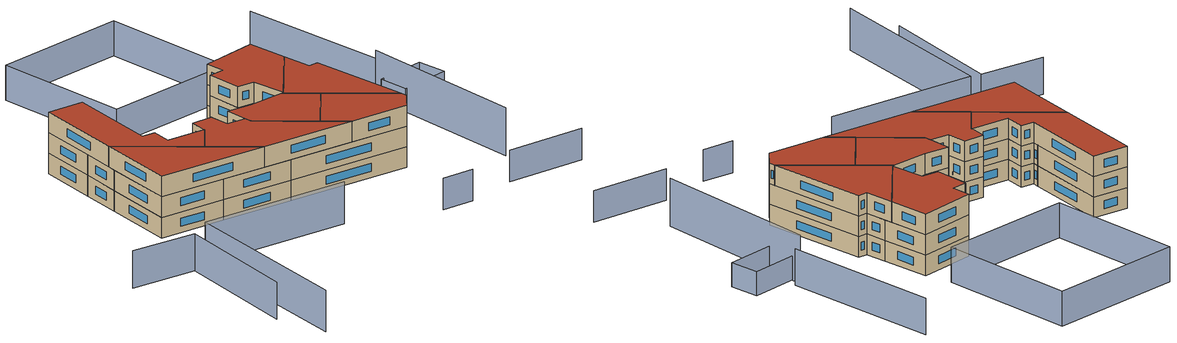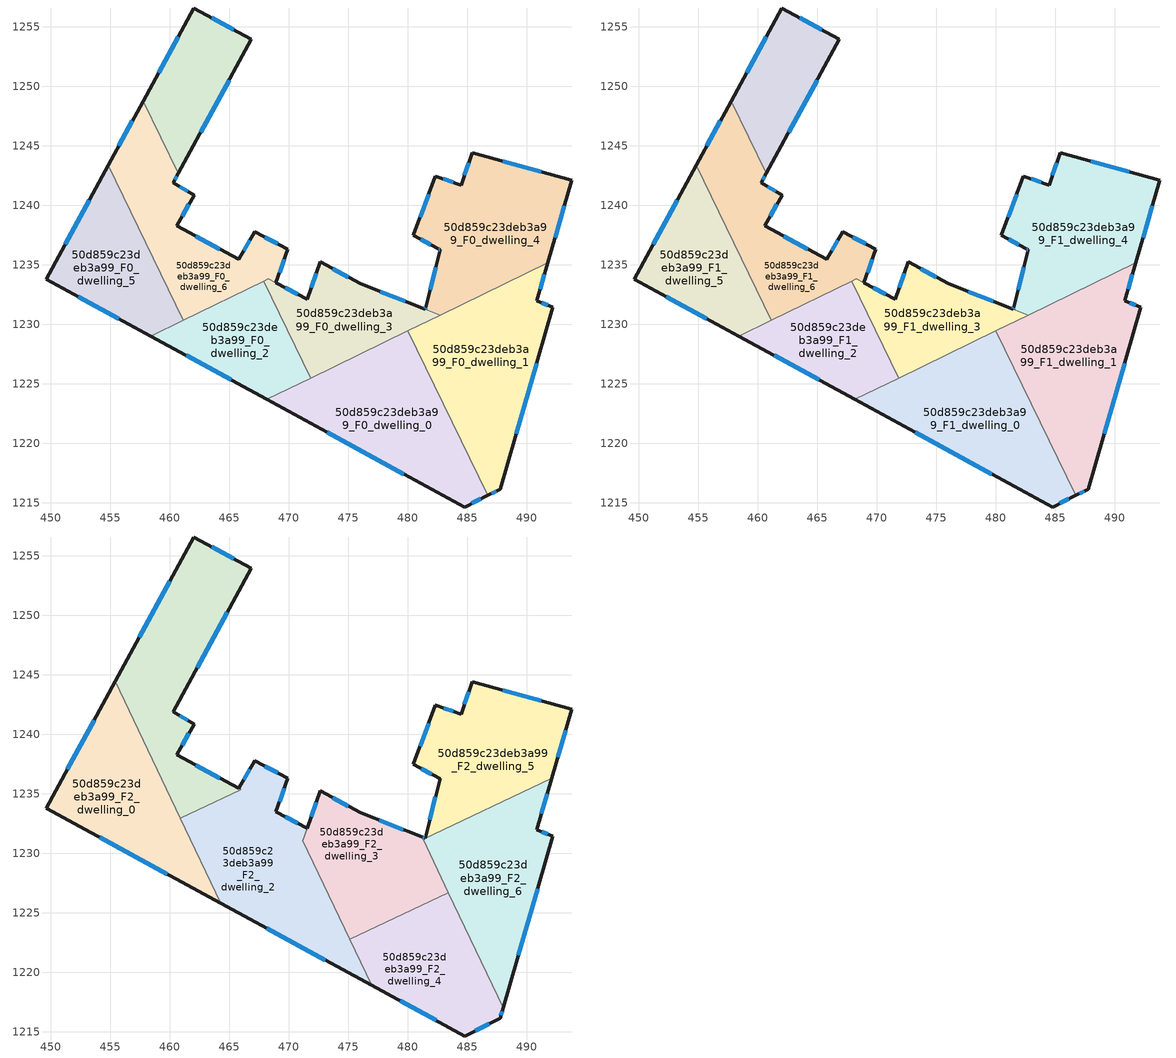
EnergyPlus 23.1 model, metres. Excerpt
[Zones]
50d859c23deb3a99_F0_dwelling_0
 floor ground (EU_floor_Construction): 480.01,1229.45 486.72,1215.63 484.76,1214.65 468.16,1223.7 z0
 wall outside (EU_wall_Construction): 468.16,1223.7 484.76,1214.65 486.72,1215.63 z0:3
 wall to 50d859c23deb3a99_F0_dwelling_1 (EU_wall_Construction): 486.72,1215.63 480.01,1229.45 z0:3
 wall to 50d859c23deb3a99_F0_dwelling_3 (EU_wall_Construction): 480.01,1229.45 471.84,1225.49 z0:3
 wall to 50d859c23deb3a99_F0_dwelling_2 (EU_wall_Construction): 471.84,1225.49 468.16,1223.7 z0:3
 window (EU_Window_Construction): 485.36,1214.95 486.12,1215.33 / 473.24,1220.93 479.68,1217.42 z0.92:2.08
50d859c23deb3a99_F0_dwelling_1
 floor ground (EU_floor_Construction): 491.76,1235.16 490.84,1231.99 492.18,1231.42 487.74,1216.13 486.72,1215.63 480.01,1229.45 z0
 wall outside (EU_wall_Construction): 486.72,1215.63 487.74,1216.13 492.18,1231.42 490.84,1231.99 491.76,1235.16 z0:3
 wall to 50d859c23deb3a99_F0_dwelling_4 (EU_wall_Construction): 491.76,1235.16 482.72,1230.77 z0:3
 wall to 50d859c23deb3a99_F0_dwelling_3 (EU_wall_Construction): 482.72,1230.77 480.01,1229.45 z0:3
 window (EU_Window_Construction): 491.12,1232.96 491.48,1234.19 / 491.77,1231.6 491.25,1231.82 / 489.1,1220.82 490.82,1226.74 / 487.04,1215.78 487.43,1215.98 z0.92:2.08
50d859c23deb3a99_F0_dwelling_2
 floor ground (EU_floor_Construction): 467.89,1233.62 471.84,1225.49 468.16,1223.7 458.41,1229.01 z0
 wall outside (EU_wall_Construction): 458.41,1229.01 468.16,1223.7 z0:3
 wall to 50d859c23deb3a99_F0_dwelling_3 (EU_wall_Construction): 471.84,1225.49 467.89,1233.62 z0:3
 wall to 50d859c23deb3a99_F0_dwelling_6 (EU_wall_Construction): 467.89,1233.62 461.14,1230.34 z0:3
 wall to 50d859c23deb3a99_F0_dwelling_5 (EU_wall_Construction): 461.14,1230.34 458.41,1229.01 z0:3
 window (EU_Window_Construction): 461.4,1227.38 465.17,1225.33 z0.92:2.08
50d859c23deb3a99_F0_dwelling_3
 floor ground (EU_floor_Construction): 482.72,1230.77 471.84,1225.49 467.89,1233.62 468.29,1233.81 471.54,1232.11 472.65,1235.24 476.03,1233.4 z0
 wall outside (EU_wall_Construction): 481.46,1231.27 476.03,1233.4 472.65,1235.24 471.54,1232.11 468.91,1233.48 z0:3
 wall to 50d859c23deb3a99_F0_dwelling_4 (EU_wall_Construction): 482.72,1230.77 481.46,1231.27 z0:3
 wall to 50d859c23deb3a99_F0_dwelling_6 (EU_wall_Construction): 468.91,1233.48 468.29,1233.81 467.89,1233.62 z0:3
 window (EU_Window_Construction): 472.31,1234.28 471.88,1233.07 / 475,1233.96 473.69,1234.67 / 479.79,1231.92 477.69,1232.75 / 470.73,1232.53 469.71,1233.06 z0.92:2.08
50d859c23deb3a99_F0_dwelling_4
 floor ground (EU_floor_Construction): 493.77,1242.09 491.76,1235.16 482.72,1230.77 481.46,1231.27 482.7,1236.27 482.57,1236.34 480.46,1237.49 482.31,1242.45 484.47,1241.7 485.41,1244.43 z0
 wall outside (EU_wall_Construction): 491.76,1235.16 493.77,1242.09 485.41,1244.43 484.47,1241.7 482.31,1242.45 480.46,1237.49 482.57,1236.34 482.7,1236.27 481.5,1231.42 481.46,1231.27 z0:3
 window (EU_Window_Construction): 482.61,1236.32 482.66,1236.29 / 481.1,1237.14 481.92,1236.69 / 481.74,1240.93 481.02,1239.01 / 483.81,1241.93 482.97,1242.22 / 485.12,1243.6 484.76,1242.53 / 491.21,1242.81 487.97,1243.72 / 492.38,1237.29 493.15,1239.97 / 481.49,1231.37 481.47,1231.31 / 482.33,1234.78 481.87,1232.91 z0.92:2.08
50d859c23deb3a99_F0_dwelling_5
 floor ground (EU_floor_Construction): 454.82,1243.35 461.14,1230.34 458.41,1229.01 449.62,1233.8 z0
 wall outside (EU_wall_Construction): 454.82,1243.35 449.62,1233.8 458.41,1229.01 z0:3
 wall to 50d859c23deb3a99_F0_dwelling_6 (EU_wall_Construction): 461.14,1230.34 454.82,1243.35 z0:3
 window (EU_Window_Construction): 452.31,1232.33 455.72,1230.48 / 453.23,1240.42 451.21,1236.73 z0.92:2.08
50d859c23deb3a99_F0_dwelling_6
 floor ground (EU_floor_Construction): 460.71,1242.67 460.28,1241.88 462.05,1240.87 460.58,1238.27 465.78,1235.46 467.15,1237.76 469.92,1236.31 468.91,1233.48 468.29,1233.81 461.14,1230.34 454.82,1243.35 457.76,1248.74 z0
 wall outside (EU_wall_Construction): 457.76,1248.74 454.82,1243.35 / 468.91,1233.48 469.92,1236.31 467.15,1237.76 465.78,1235.46 460.58,1238.27 462.05,1240.87 460.28,1241.88 460.71,1242.67 z0:3
 wall to 50d859c23deb3a99_F0_dwelling_7 (EU_wall_Construction): 460.71,1242.67 457.76,1248.74 z0:3
 window (EU_Window_Construction): 456.86,1247.09 455.72,1245 / 460.41,1242.13 460.58,1242.43 / 461.51,1241.18 460.83,1241.57 / 461.03,1239.06 461.6,1240.07 / 464.18,1236.32 462.17,1237.41 / 466.73,1237.05 466.2,1236.16 / 469.07,1236.76 468,1237.32 / 469.22,1234.35 469.61,1235.45 z0.92:2.08
50d859c23deb3a99_F0_dwelling_7
 floor ground (EU_floor_Construction): 466.86,1253.95 460.71,1242.67 457.76,1248.74 462.03,1256.58 z0
 wall outside (EU_wall_Construction): 460.71,1242.67 466.86,1253.95 462.03,1256.58 457.76,1248.74 z0:3
 window (EU_Window_Construction): 460.73,1254.18 459.07,1251.14 / 465.38,1254.75 463.51,1255.77 / 462.59,1246.13 464.97,1250.49 z0.92:2.08
50d859c23deb3a99_F1_dwelling_0
 floor to 50d859c23deb3a99_F0_dwelling_0 (EU_floor_Construction): 480.01,1229.45 486.72,1215.63 484.76,1214.65 468.16,1223.7 z3
 wall outside (EU_wall_Construction): 468.16,1223.7 484.76,1214.65 486.72,1215.63 z3:6
 wall to 50d859c23deb3a99_F1_dwelling_1 (EU_wall_Construction): 486.72,1215.63 480.01,1229.45 z3:6
 wall to 50d859c23deb3a99_F1_dwelling_3 (EU_wall_Construction): 480.01,1229.45 471.84,1225.49 z3:6
 wall to 50d859c23deb3a99_F1_dwelling_2 (EU_wall_Construction): 471.84,1225.49 468.16,1223.7 z3:6
 window (EU_Window_Construction): 485.36,1214.95 486.12,1215.33 / 473.24,1220.93 479.68,1217.42 z3.92:5.08
50d859c23deb3a99_F1_dwelling_1
 floor to 50d859c23deb3a99_F0_dwelling_1 (EU_floor_Construction): 491.76,1235.16 490.84,1231.99 492.18,1231.42 487.74,1216.13 486.72,1215.63 480.01,1229.45 z3
 wall outside (EU_wall_Construction): 486.72,1215.63 487.74,1216.13 492.18,1231.42 490.84,1231.99 491.76,1235.16 z3:6
 wall to 50d859c23deb3a99_F1_dwelling_4 (EU_wall_Construction): 491.76,1235.16 482.72,1230.77 z3:6
 wall to 50d859c23deb3a99_F1_dwelling_3 (EU_wall_Construction): 482.72,1230.77 480.01,1229.45 z3:6
 window (EU_Window_Construction): 491.12,1232.96 491.48,1234.19 / 491.77,1231.6 491.25,1231.82 / 489.1,1220.82 490.82,1226.74 / 487.04,1215.78 487.43,1215.98 z3.92:5.08
50d859c23deb3a99_F1_dwelling_2
 floor to 50d859c23deb3a99_F0_dwelling_2 (EU_floor_Construction): 467.89,1233.62 471.84,1225.49 468.16,1223.7 458.41,1229.01 z3
 wall outside (EU_wall_Construction): 458.41,1229.01 468.16,1223.7 z3:6
 wall to 50d859c23deb3a99_F1_dwelling_3 (EU_wall_Construction): 471.84,1225.49 467.89,1233.62 z3:6
 wall to 50d859c23deb3a99_F1_dwelling_6 (EU_wall_Construction): 467.89,1233.62 461.14,1230.34 z3:6
 wall to 50d859c23deb3a99_F1_dwelling_5 (EU_wall_Construction): 461.14,1230.34 458.41,1229.01 z3:6
 window (EU_Window_Construction): 461.4,1227.38 465.17,1225.33 z3.92:5.08
50d859c23deb3a99_F1_dwelling_3
 floor to 50d859c23deb3a99_F0_dwelling_3 (EU_floor_Construction): 482.72,1230.77 471.84,1225.49 467.89,1233.62 468.29,1233.81 471.54,1232.11 472.65,1235.24 476.03,1233.4 z3
 wall outside (EU_wall_Construction): 481.46,1231.27 476.03,1233.4 472.65,1235.24 471.54,1232.11 468.91,1233.48 z3:6
 wall to 50d859c23deb3a99_F1_dwelling_4 (EU_wall_Construction): 482.72,1230.77 481.46,1231.27 z3:6
 wall to 50d859c23deb3a99_F1_dwelling_6 (EU_wall_Construction): 468.91,1233.48 468.29,1233.81 467.89,1233.62 z3:6
 window (EU_Window_Construction): 472.31,1234.28 471.88,1233.07 / 475,1233.96 473.69,1234.67 / 479.79,1231.92 477.69,1232.75 / 470.73,1232.53 469.71,1233.06 z3.92:5.08
50d859c23deb3a99_F1_dwelling_4
 floor to 50d859c23deb3a99_F0_dwelling_4 (EU_floor_Construction): 493.77,1242.09 491.76,1235.16 482.72,1230.77 481.46,1231.27 482.7,1236.27 482.57,1236.34 480.46,1237.49 482.31,1242.45 484.47,1241.7 485.41,1244.43 z3
 wall outside (EU_wall_Construction): 491.76,1235.16 493.77,1242.09 485.41,1244.43 484.47,1241.7 482.31,1242.45 480.46,1237.49 482.57,1236.34 482.7,1236.27 481.5,1231.42 481.46,1231.27 z3:6
 window (EU_Window_Construction): 482.61,1236.32 482.66,1236.29 / 481.1,1237.14 481.92,1236.69 / 481.74,1240.93 481.02,1239.01 / 483.81,1241.93 482.97,1242.22 / 485.12,1243.6 484.76,1242.53 / 491.21,1242.81 487.97,1243.72 / 492.38,1237.29 493.15,1239.97 / 481.49,1231.37 481.47,1231.31 / 482.33,1234.78 481.87,1232.91 z3.92:5.08
50d859c23deb3a99_F1_dwelling_5
 floor to 50d859c23deb3a99_F0_dwelling_5 (EU_floor_Construction): 454.82,1243.35 461.14,1230.34 458.41,1229.01 449.62,1233.8 z3
 wall outside (EU_wall_Construction): 454.82,1243.35 449.62,1233.8 458.41,1229.01 z3:6
 wall to 50d859c23deb3a99_F1_dwelling_6 (EU_wall_Construction): 461.14,1230.34 454.82,1243.35 z3:6
 window (EU_Window_Construction): 452.31,1232.33 455.72,1230.48 / 453.23,1240.42 451.21,1236.73 z3.92:5.08
50d859c23deb3a99_F1_dwelling_6
 floor to 50d859c23deb3a99_F0_dwelling_6 (EU_floor_Construction): 460.71,1242.67 460.28,1241.88 462.05,1240.87 460.58,1238.27 465.78,1235.46 467.15,1237.76 469.92,1236.31 468.91,1233.48 468.29,1233.81 461.14,1230.34 454.82,1243.35 457.76,1248.74 z3
 wall outside (EU_wall_Construction): 457.76,1248.74 454.82,1243.35 / 468.91,1233.48 469.92,1236.31 467.15,1237.76 465.78,1235.46 460.58,1238.27 462.05,1240.87 460.28,1241.88 460.71,1242.67 z3:6
 wall to 50d859c23deb3a99_F1_dwelling_7 (EU_wall_Construction): 460.71,1242.67 457.76,1248.74 z3:6
 window (EU_Window_Construction): 456.86,1247.09 455.72,1245 / 460.41,1242.13 460.58,1242.43 / 461.51,1241.18 460.83,1241.57 / 461.03,1239.06 461.6,1240.07 / 464.18,1236.32 462.17,1237.41 / 466.73,1237.05 466.2,1236.16 / 469.07,1236.76 468,1237.32 / 469.22,1234.35 469.61,1235.45 z3.92:5.08
50d859c23deb3a99_F1_dwelling_7
 floor to 50d859c23deb3a99_F0_dwelling_7 (EU_floor_Construction): 466.86,1253.95 460.71,1242.67 457.76,1248.74 462.03,1256.58 z3
 wall outside (EU_wall_Construction): 460.71,1242.67 466.86,1253.95 462.03,1256.58 457.76,1248.74 z3:6
 window (EU_Window_Construction): 460.73,1254.18 459.07,1251.14 / 465.38,1254.75 463.51,1255.77 / 462.59,1246.13 464.97,1250.49 z3.92:5.08
50d859c23deb3a99_F2_dwelling_0
 floor to 50d859c23deb3a99_F1_dwelling_5 (EU_floor_Construction): 454.82,1243.35 461.14,1230.34 458.41,1229.01 449.62,1233.8 z6
 floor to 50d859c23deb3a99_F1_dwelling_2 (EU_floor_Construction): 461.95,1230.73 464.29,1225.81 458.41,1229.01 z6
 floor to 50d859c23deb3a99_F1_dwelling_6 (EU_floor_Construction): 455.43,1244.46 461.95,1230.73 461.14,1230.34 454.82,1243.35 z6
 wall outside (EU_wall_Construction): 455.43,1244.46 449.62,1233.8 464.29,1225.81 z6:9
 wall to 50d859c23deb3a99_F2_dwelling_1 (EU_wall_Construction): 460.89,1232.96 455.43,1244.46 z6:9
 wall to 50d859c23deb3a99_F2_dwelling_2 (EU_wall_Construction): 464.29,1225.81 460.89,1232.96 z6:9
 window (EU_Window_Construction): 454.11,1231.35 459.79,1228.26 / 453.65,1241.19 451.4,1237.07 z6.92:8.08
 roof outside (EU_roof_Construction): 464.29,1225.81 455.43,1244.46 449.62,1233.8 z9
50d859c23deb3a99_F2_dwelling_1
 floor to 50d859c23deb3a99_F1_dwelling_7 (EU_floor_Construction): 466.86,1253.95 460.71,1242.67 457.76,1248.74 462.03,1256.58 z6
 floor to 50d859c23deb3a99_F1_dwelling_6 (EU_floor_Construction): 460.71,1242.67 460.28,1241.88 462.05,1240.87 460.58,1238.27 465.78,1235.46 465.95,1235.36 460.89,1232.96 455.43,1244.46 457.76,1248.74 z6
 wall outside (EU_wall_Construction): 465.78,1235.46 460.58,1238.27 462.05,1240.87 460.28,1241.88 466.86,1253.95 462.03,1256.58 455.43,1244.46 z6:9
 wall to 50d859c23deb3a99_F2_dwelling_2 (EU_wall_Construction): 460.89,1232.96 465.95,1235.36 465.78,1235.46 z6:9
 window (EU_Window_Construction): 460.01,1252.86 457.45,1248.17 / 465.38,1254.75 463.51,1255.77 / 462.3,1245.58 464.84,1250.25 / 461.51,1241.18 460.83,1241.57 / 461.03,1239.06 461.6,1240.07 / 464.18,1236.32 462.17,1237.41 z6.92:8.08
 roof outside (EU_roof_Construction): 465.95,1235.36 465.78,1235.46 460.58,1238.27 462.05,1240.87 460.28,1241.88 466.86,1253.95 462.03,1256.58 455.43,1244.46 460.89,1232.96 z9
50d859c23deb3a99_F2_dwelling_2
 floor to 50d859c23deb3a99_F1_dwelling_2 (EU_floor_Construction): 467.89,1233.62 471.84,1225.49 468.16,1223.7 464.29,1225.81 461.95,1230.73 z6
 floor to 50d859c23deb3a99_F1_dwelling_3 (EU_floor_Construction): 471.54,1232.11 471.17,1231.07 473.45,1226.27 471.84,1225.49 467.89,1233.62 468.29,1233.81 z6
 floor to 50d859c23deb3a99_F1_dwelling_6 (EU_floor_Construction): 469.92,1236.31 468.91,1233.48 468.29,1233.81 467.89,1233.62 461.95,1230.73 460.89,1232.96 465.95,1235.36 465.78,1235.46 467.15,1237.76 z6
 floor to 50d859c23deb3a99_F1_dwelling_0 (EU_floor_Construction): 473.45,1226.27 476.95,1218.91 468.16,1223.7 z6
 wall outside (EU_wall_Construction): 464.29,1225.81 476.95,1218.91 / 471.54,1232.11 468.91,1233.48 469.92,1236.31 467.15,1237.76 465.78,1235.46 z6:9
 wall to 50d859c23deb3a99_F2_dwelling_3 (EU_wall_Construction): 475.12,1222.76 471.17,1231.07 / 471.17,1231.08 471.54,1232.11 z6:9
 wall to 50d859c23deb3a99_F2_dwelling_4 (EU_wall_Construction): 476.95,1218.91 475.12,1222.76 z6:9
 window (EU_Window_Construction): 468.17,1223.7 473.07,1221.02 / 466.73,1237.05 466.2,1236.16 / 469.07,1236.76 468,1237.32 / 469.22,1234.35 469.61,1235.45 / 470.73,1232.53 469.71,1233.06 z6.92:8.08
 roof outside (EU_roof_Construction): 476.95,1218.91 471.17,1231.08 471.54,1232.11 468.91,1233.48 469.92,1236.31 467.15,1237.76 465.78,1235.46 465.95,1235.36 460.89,1232.96 464.29,1225.81 z9
50d859c23deb3a99_F2_dwelling_3
 floor to 50d859c23deb3a99_F1_dwelling_3 (EU_floor_Construction): 481.19,1231.37 481.7,1230.28 473.45,1226.27 471.17,1231.07 472.65,1235.24 476.03,1233.4 z6
 floor to 50d859c23deb3a99_F1_dwelling_0 (EU_floor_Construction): 480.01,1229.45 481.73,1225.9 475.12,1222.76 473.45,1226.27 z6
 floor to 50d859c23deb3a99_F1_dwelling_1 (EU_floor_Construction): 481.71,1230.28 483.41,1226.7 481.73,1225.9 480.01,1229.45 z6
 wall outside (EU_wall_Construction): 481.18,1231.38 476.03,1233.4 472.65,1235.24 471.54,1232.11 z6:9
 wall to 50d859c23deb3a99_F2_dwelling_4 (EU_wall_Construction): 475.12,1222.76 483.41,1226.7 z6:9
 wall to 50d859c23deb3a99_F2_dwelling_6 (EU_wall_Construction): 483.41,1226.7 481.28,1231.17 z6:9
 wall to 50d859c23deb3a99_F2_dwelling_5 (EU_wall_Construction): 481.28,1231.17 481.18,1231.38 z6:9
 window (EU_Window_Construction): 479.61,1232 477.61,1232.78 / 475,1233.96 473.69,1234.67 / 472.31,1234.28 471.88,1233.07 z6.92:8.08
 roof outside (EU_roof_Construction): 483.41,1226.7 481.18,1231.38 476.03,1233.4 472.65,1235.24 471.17,1231.08 475.12,1222.76 z9
50d859c23deb3a99_F2_dwelling_4
 floor to 50d859c23deb3a99_F1_dwelling_0 (EU_floor_Construction): 481.73,1225.9 486.72,1215.63 484.76,1214.65 476.95,1218.91 475.12,1222.76 z6
 floor to 50d859c23deb3a99_F1_dwelling_1 (EU_floor_Construction): 483.41,1226.7 488,1217.02 487.74,1216.13 486.72,1215.63 481.73,1225.9 z6
 wall outside (EU_wall_Construction): 476.95,1218.91 484.76,1214.65 487.74,1216.13 488,1217.02 z6:9
 wall to 50d859c23deb3a99_F2_dwelling_6 (EU_wall_Construction): 488,1217.02 483.41,1226.7 z6:9
 window (EU_Window_Construction): 479.34,1217.6 482.37,1215.95 / 487.82,1216.41 487.92,1216.75 / 485.67,1215.1 486.83,1215.68 z6.92:8.08
 roof outside (EU_roof_Construction): 487.74,1216.13 488,1217.02 483.41,1226.7 475.12,1222.76 476.95,1218.91 484.76,1214.65 z9
50d859c23deb3a99_F2_dwelling_5
 floor to 50d859c23deb3a99_F1_dwelling_4 (EU_floor_Construction): 493.77,1242.09 492.09,1236.31 481.47,1231.26 481.46,1231.27 482.7,1236.27 482.57,1236.34 480.46,1237.49 482.31,1242.45 484.47,1241.7 485.41,1244.43 z6
 floor to 50d859c23deb3a99_F1_dwelling_3 (EU_floor_Construction): 481.47,1231.26 481.28,1231.17 481.19,1231.37 z6
 wall outside (EU_wall_Construction): 492.09,1236.31 493.77,1242.09 485.41,1244.43 484.47,1241.7 482.36,1242.43 482.31,1242.45 480.46,1237.49 482.7,1236.27 481.46,1231.27 / 481.18,1231.38 481.46,1231.27 z6:9
 wall to 50d859c23deb3a99_F2_dwelling_6 (EU_wall_Construction): 481.28,1231.17 492.09,1236.31 z6:9
 window (EU_Window_Construction): 483.82,1241.92 483,1242.21 / 485.12,1243.6 484.76,1242.53 / 491.21,1242.81 487.97,1243.72 / 492.61,1238.08 493.26,1240.32 / 481.27,1231.34 481.38,1231.3 / 482.32,1234.74 481.84,1232.8 / 481.15,1237.12 482.02,1236.64 / 481.74,1240.93 481.02,1239.01 z6.92:8.08
 roof outside (EU_roof_Construction): 492.09,1236.31 493.77,1242.09 485.41,1244.43 484.47,1241.7 482.36,1242.43 482.31,1242.45 480.46,1237.49 482.7,1236.27 481.46,1231.27 481.18,1231.38 481.28,1231.17 z9
50d859c23deb3a99_F2_dwelling_6
 floor to 50d859c23deb3a99_F1_dwelling_1 (EU_floor_Construction): 491.76,1235.16 490.84,1231.99 492.18,1231.42 488,1217.02 481.71,1230.28 z6
 floor to 50d859c23deb3a99_F1_dwelling_4 (EU_floor_Construction): 492.09,1236.31 491.76,1235.16 482.72,1230.77 481.47,1231.26 z6
 floor to 50d859c23deb3a99_F1_dwelling_3 (EU_floor_Construction): 482.72,1230.77 481.71,1230.28 481.28,1231.17 481.47,1231.26 z6
 wall outside (EU_wall_Construction): 488,1217.02 492.18,1231.42 490.84,1231.99 492.09,1236.31 z6:9
 window (EU_Window_Construction): 489.28,1221.43 490.9,1227.01 / 491.23,1233.32 491.71,1234.99 / 491.77,1231.6 491.25,1231.82 z6.92:8.08
 roof outside (EU_roof_Construction): 488,1217.02 492.18,1231.42 490.84,1231.99 492.09,1236.31 481.28,1231.17 z9
shading: 486.41,1200.16 497.08,1194.67 / 474.36,1204.19 478.64,1201.93 z0:4.6; 431.39,1200.77 444.44,1224.89 / 444.44,1224.89 464.48,1214.05 z0:6.1; 493.87,1204.39 503.28,1228.19 z0:7; 433.17,1230.2 441.89,1225.2 / 441.89,1225.2 432.27,1208.41 z0:5.4; 502.14,1226.83 509.48,1224.71 / 509.48,1224.71 508.25,1220.44 / 508.25,1220.44 500.9,1222.56 / 500.9,1222.56 502.14,1226.83 z0:3.5; 504.1,1227.82 511.12,1250.53 z0:5.3; 500.74,1265.66 494.08,1246.05 / 494.08,1246.05 474.72,1252.62 / 474.72,1252.62 481.37,1272.23 / 481.37,1272.23 500.74,1265.66 z0:5.1
[Building]
EU S2 Campaign: North Axis=0; Terrain=City; Solar Distribution=FullExterior
[Site:Location]
Cape.Town.Intl.AP: Latitude=-33.965; Longitude=18.602; Time Zone=2; Elevation=46
[SizingPeriod:WeatherFileDays]
AnnualSizingPeriod: Begin Month=1; Begin Day of Month=1; End Month=12; End Day of Month=31; Day of Week for Start Day=Monday; Use Weather File Daylight Saving Period=No; Use Weather File Rain and Snow Indicators=No
[MATERIAL]
EU_InternalMass_Material: Roughness=MediumRough; Thickness=0.1; Conductivity=1; Density=1800; Specific Heat=900; Thermal Absorptance=0.9; Solar Absorptance=0.7; Visible Absorptance=0.7
[MATERIAL:NOMASS] Roughness=MediumRough; Thermal Absorptance=0.9; Solar Absorptance=0.7; Visible Absorptance=0.7
Name | Thermal Resistance
EU_wall_NoMass | 0.443251
EU_roof_NoMass | 0.403317
EU_floor_NoMass | 0.599929
[WINDOWMATERIAL:SIMPLEGLAZINGSYSTEM]
EU_Window_SimpleGlazing: UFactor=4.90254; Solar Heat Gain Coefficient=0.85; Visible Transmittance=0.85
[CONSTRUCTION]
EU_wall_Construction: EU_wall_NoMass
EU_roof_Construction: EU_roof_NoMass
EU_floor_Construction: EU_floor_NoMass
EU_Window_Construction: EU_Window_SimpleGlazing
EU_InternalMass_Construction: EU_InternalMass_Material
[ZONE] Type=1; Multiplier=1; Ceiling Height=autocalculate; Floor Area=autocalculate; Part of Total Floor Area=Yes
Name | Volume
50d859c23deb3a99_F0_dwelling_0; 50d859c23deb3a99_F1_dwelling_0 | 354.672
50d859c23deb3a99_F2_dwelling_0 | 303.975
50d859c23deb3a99_F0_dwelling_1; 50d859c23deb3a99_F1_dwelling_1 | 354.638
50d859c23deb3a99_F2_dwelling_1 | 340.866
50d859c23deb3a99_F0_dwelling_2; 50d859c23deb3a99_F1_dwelling_2 | 198.341
50d859c23deb3a99_F2_dwelling_2 | 361.19
50d859c23deb3a99_F0_dwelling_3 | 197.609
50d859c23deb3a99_F1_dwelling_3 | 197.556
50d859c23deb3a99_F2_dwelling_3 | 255.829
50d859c23deb3a99_F0_dwelling_4; 50d859c23deb3a99_F1_dwelling_4 | 334.491
50d859c23deb3a99_F2_dwelling_4 | 257.972
50d859c23deb3a99_F0_dwelling_5; 50d859c23deb3a99_F1_dwelling_5 | 229.071
50d859c23deb3a99_F2_dwelling_5 | 303.988
50d859c23deb3a99_F0_dwelling_6; 50d859c23deb3a99_F1_dwelling_6 | 279.67
50d859c23deb3a99_F2_dwelling_6 | 303.942
50d859c23deb3a99_F0_dwelling_7; 50d859c23deb3a99_F1_dwelling_7 | 179.316
[INTERNALMASS] Construction=EU_InternalMass_Construction
Name | Zone or ZoneList | Surface Area
50d859c23deb3a99_F0_dwelling_0_EU_InternalMass | 50d859c23deb3a99_F0_dwelling_0 | 118.224
50d859c23deb3a99_F0_dwelling_1_EU_InternalMass | 50d859c23deb3a99_F0_dwelling_1 | 118.213
50d859c23deb3a99_F0_dwelling_2_EU_InternalMass | 50d859c23deb3a99_F0_dwelling_2 | 66.1119
50d859c23deb3a99_F0_dwelling_3_EU_InternalMass | 50d859c23deb3a99_F0_dwelling_3 | 65.8723
50d859c23deb3a99_F0_dwelling_4_EU_InternalMass | 50d859c23deb3a99_F0_dwelling_4 | 111.503
50d859c23deb3a99_F0_dwelling_5_EU_InternalMass | 50d859c23deb3a99_F0_dwelling_5 | 76.3571
50d859c23deb3a99_F0_dwelling_6_EU_InternalMass | 50d859c23deb3a99_F0_dwelling_6 | 93.2235
50d859c23deb3a99_F0_dwelling_7_EU_InternalMass | 50d859c23deb3a99_F0_dwelling_7 | 59.7721
50d859c23deb3a99_F1_dwelling_0_EU_InternalMass | 50d859c23deb3a99_F1_dwelling_0 | 118.224
50d859c23deb3a99_F1_dwelling_1_EU_InternalMass | 50d859c23deb3a99_F1_dwelling_1 | 118.213
50d859c23deb3a99_F1_dwelling_2_EU_InternalMass | 50d859c23deb3a99_F1_dwelling_2 | 66.1119
50d859c23deb3a99_F1_dwelling_3_EU_InternalMass | 50d859c23deb3a99_F1_dwelling_3 | 65.8723
50d859c23deb3a99_F1_dwelling_4_EU_InternalMass | 50d859c23deb3a99_F1_dwelling_4 | 111.503
50d859c23deb3a99_F1_dwelling_5_EU_InternalMass | 50d859c23deb3a99_F1_dwelling_5 | 76.3571
50d859c23deb3a99_F1_dwelling_6_EU_InternalMass | 50d859c23deb3a99_F1_dwelling_6 | 93.2235
50d859c23deb3a99_F1_dwelling_7_EU_InternalMass | 50d859c23deb3a99_F1_dwelling_7 | 59.7721
50d859c23deb3a99_F2_dwelling_0_EU_InternalMass | 50d859c23deb3a99_F2_dwelling_0 | 101.325
50d859c23deb3a99_F2_dwelling_1_EU_InternalMass | 50d859c23deb3a99_F2_dwelling_1 | 113.626
50d859c23deb3a99_F2_dwelling_2_EU_InternalMass | 50d859c23deb3a99_F2_dwelling_2 | 120.395
50d859c23deb3a99_F2_dwelling_3_EU_InternalMass | 50d859c23deb3a99_F2_dwelling_3 | 85.2826
50d859c23deb3a99_F2_dwelling_4_EU_InternalMass | 50d859c23deb3a99_F2_dwelling_4 | 85.9906
50d859c23deb3a99_F2_dwelling_5_EU_InternalMass | 50d859c23deb3a99_F2_dwelling_5 | 101.329
50d859c23deb3a99_F2_dwelling_6_EU_InternalMass | 50d859c23deb3a99_F2_dwelling_6 | 101.311
[OTHEREQUIPMENT] Fuel Type=Electricity; Design Level Calculation Method=Watts/Area; Power per Zone Floor Area=1; Fraction Latent=0; Fraction Radiant=0; Fraction Lost=0; Carbon Dioxide Generation Rate=0; EndUse Subcategory=EU_Step8_InternalGains
Name | Zone or ZoneList or Space or SpaceList | Schedule
EU_Step8_InternalGain_50d859c23deb3a99_F0_dwelling_0_f000 | 50d859c23deb3a99_F0_dwelling_0 | EU_Step8_GainSchedule_50d859c23deb3a99_F0_dwelling_0_f000
EU_Step8_InternalGain_50d859c23deb3a99_F0_dwelling_1_f000 | 50d859c23deb3a99_F0_dwelling_1 | EU_Step8_GainSchedule_50d859c23deb3a99_F0_dwelling_1_f000
EU_Step8_InternalGain_50d859c23deb3a99_F0_dwelling_2_f000 | 50d859c23deb3a99_F0_dwelling_2 | EU_Step8_GainSchedule_50d859c23deb3a99_F0_dwelling_2_f000
EU_Step8_InternalGain_50d859c23deb3a99_F0_dwelling_3_f000 | 50d859c23deb3a99_F0_dwelling_3 | EU_Step8_GainSchedule_50d859c23deb3a99_F0_dwelling_3_f000
EU_Step8_InternalGain_50d859c23deb3a99_F0_dwelling_4_f000 | 50d859c23deb3a99_F0_dwelling_4 | EU_Step8_GainSchedule_50d859c23deb3a99_F0_dwelling_4_f000
EU_Step8_InternalGain_50d859c23deb3a99_F0_dwelling_5_f000 | 50d859c23deb3a99_F0_dwelling_5 | EU_Step8_GainSchedule_50d859c23deb3a99_F0_dwelling_5_f000
EU_Step8_InternalGain_50d859c23deb3a99_F0_dwelling_6_f000 | 50d859c23deb3a99_F0_dwelling_6 | EU_Step8_GainSchedule_50d859c23deb3a99_F0_dwelling_6_f000
EU_Step8_InternalGain_50d859c23deb3a99_F0_dwelling_7_f000 | 50d859c23deb3a99_F0_dwelling_7 | EU_Step8_GainSchedule_50d859c23deb3a99_F0_dwelling_7_f000
EU_Step8_InternalGain_50d859c23deb3a99_F1_dwelling_0_f000 | 50d859c23deb3a99_F1_dwelling_0 | EU_Step8_GainSchedule_50d859c23deb3a99_F1_dwelling_0_f000
EU_Step8_InternalGain_50d859c23deb3a99_F1_dwelling_1_f000 | 50d859c23deb3a99_F1_dwelling_1 | EU_Step8_GainSchedule_50d859c23deb3a99_F1_dwelling_1_f000
EU_Step8_InternalGain_50d859c23deb3a99_F1_dwelling_2_f000 | 50d859c23deb3a99_F1_dwelling_2 | EU_Step8_GainSchedule_50d859c23deb3a99_F1_dwelling_2_f000
EU_Step8_InternalGain_50d859c23deb3a99_F1_dwelling_3_f000 | 50d859c23deb3a99_F1_dwelling_3 | EU_Step8_GainSchedule_50d859c23deb3a99_F1_dwelling_3_f000
EU_Step8_InternalGain_50d859c23deb3a99_F1_dwelling_4_f000 | 50d859c23deb3a99_F1_dwelling_4 | EU_Step8_GainSchedule_50d859c23deb3a99_F1_dwelling_4_f000
EU_Step8_InternalGain_50d859c23deb3a99_F1_dwelling_5_f000 | 50d859c23deb3a99_F1_dwelling_5 | EU_Step8_GainSchedule_50d859c23deb3a99_F1_dwelling_5_f000
EU_Step8_InternalGain_50d859c23deb3a99_F1_dwelling_6_f000 | 50d859c23deb3a99_F1_dwelling_6 | EU_Step8_GainSchedule_50d859c23deb3a99_F1_dwelling_6_f000
EU_Step8_InternalGain_50d859c23deb3a99_F1_dwelling_7_f000 | 50d859c23deb3a99_F1_dwelling_7 | EU_Step8_GainSchedule_50d859c23deb3a99_F1_dwelling_7_f000
EU_Step8_InternalGain_50d859c23deb3a99_F2_dwelling_0_f000 | 50d859c23deb3a99_F2_dwelling_0 | EU_Step8_GainSchedule_50d859c23deb3a99_F2_dwelling_0_f000
EU_Step8_InternalGain_50d859c23deb3a99_F2_dwelling_1_f000 | 50d859c23deb3a99_F2_dwelling_1 | EU_Step8_GainSchedule_50d859c23deb3a99_F2_dwelling_1_f000
EU_Step8_InternalGain_50d859c23deb3a99_F2_dwelling_2_f000 | 50d859c23deb3a99_F2_dwelling_2 | EU_Step8_GainSchedule_50d859c23deb3a99_F2_dwelling_2_f000
EU_Step8_InternalGain_50d859c23deb3a99_F2_dwelling_3_f000 | 50d859c23deb3a99_F2_dwelling_3 | EU_Step8_GainSchedule_50d859c23deb3a99_F2_dwelling_3_f000
EU_Step8_InternalGain_50d859c23deb3a99_F2_dwelling_4_f000 | 50d859c23deb3a99_F2_dwelling_4 | EU_Step8_GainSchedule_50d859c23deb3a99_F2_dwelling_4_f000
EU_Step8_InternalGain_50d859c23deb3a99_F2_dwelling_5_f000 | 50d859c23deb3a99_F2_dwelling_5 | EU_Step8_GainSchedule_50d859c23deb3a99_F2_dwelling_5_f000
EU_Step8_InternalGain_50d859c23deb3a99_F2_dwelling_6_f000 | 50d859c23deb3a99_F2_dwelling_6 | EU_Step8_GainSchedule_50d859c23deb3a99_F2_dwelling_6_f000
[ZONEVENTILATION:DESIGNFLOWRATE] Schedule=EU_AlwaysOn; Design Flow Rate Calculation Method=AirChanges/Hour; Air Changes per Hour=0.713097; Ventilation Type=Natural; Fan Pressure Rise=0; Fan Total Efficiency=1; Constant Term Coefficient=1; Temperature Term Coefficient=0; Velocity Term Coefficient=0; Velocity Squared Term Coefficient=0; Minimum Indoor Temperature=-100; Maximum Indoor Temperature=100; Delta Temperature=-100; Minimum Outdoor Temperature=-100; Maximum Outdoor Temperature=100; Maximum Wind Speed=40
Name | Zone or ZoneList or Space or SpaceList
EU_ConstantAir_50d859c23deb3a99_F0_dwelling_0 | 50d859c23deb3a99_F0_dwelling_0
EU_ConstantAir_50d859c23deb3a99_F0_dwelling_1 | 50d859c23deb3a99_F0_dwelling_1
EU_ConstantAir_50d859c23deb3a99_F0_dwelling_2 | 50d859c23deb3a99_F0_dwelling_2
EU_ConstantAir_50d859c23deb3a99_F0_dwelling_3 | 50d859c23deb3a99_F0_dwelling_3
EU_ConstantAir_50d859c23deb3a99_F0_dwelling_4 | 50d859c23deb3a99_F0_dwelling_4
EU_ConstantAir_50d859c23deb3a99_F0_dwelling_5 | 50d859c23deb3a99_F0_dwelling_5
EU_ConstantAir_50d859c23deb3a99_F0_dwelling_6 | 50d859c23deb3a99_F0_dwelling_6
EU_ConstantAir_50d859c23deb3a99_F0_dwelling_7 | 50d859c23deb3a99_F0_dwelling_7
EU_ConstantAir_50d859c23deb3a99_F1_dwelling_0 | 50d859c23deb3a99_F1_dwelling_0
EU_ConstantAir_50d859c23deb3a99_F1_dwelling_1 | 50d859c23deb3a99_F1_dwelling_1
EU_ConstantAir_50d859c23deb3a99_F1_dwelling_2 | 50d859c23deb3a99_F1_dwelling_2
EU_ConstantAir_50d859c23deb3a99_F1_dwelling_3 | 50d859c23deb3a99_F1_dwelling_3
EU_ConstantAir_50d859c23deb3a99_F1_dwelling_4 | 50d859c23deb3a99_F1_dwelling_4
EU_ConstantAir_50d859c23deb3a99_F1_dwelling_5 | 50d859c23deb3a99_F1_dwelling_5
EU_ConstantAir_50d859c23deb3a99_F1_dwelling_6 | 50d859c23deb3a99_F1_dwelling_6
EU_ConstantAir_50d859c23deb3a99_F1_dwelling_7 | 50d859c23deb3a99_F1_dwelling_7
EU_ConstantAir_50d859c23deb3a99_F2_dwelling_0 | 50d859c23deb3a99_F2_dwelling_0
EU_ConstantAir_50d859c23deb3a99_F2_dwelling_1 | 50d859c23deb3a99_F2_dwelling_1
EU_ConstantAir_50d859c23deb3a99_F2_dwelling_2 | 50d859c23deb3a99_F2_dwelling_2
EU_ConstantAir_50d859c23deb3a99_F2_dwelling_3 | 50d859c23deb3a99_F2_dwelling_3
EU_ConstantAir_50d859c23deb3a99_F2_dwelling_4 | 50d859c23deb3a99_F2_dwelling_4
EU_ConstantAir_50d859c23deb3a99_F2_dwelling_5 | 50d859c23deb3a99_F2_dwelling_5
EU_ConstantAir_50d859c23deb3a99_F2_dwelling_6 | 50d859c23deb3a99_F2_dwelling_6
[HVACTEMPLATE:THERMOSTAT] Constant Heating Setpoint=20; Constant Cooling Setpoint=50
EU_HeatOnly_50d859c23deb3a99_F0_dwelling_0; EU_HeatOnly_50d859c23deb3a99_F0_dwelling_1; EU_HeatOnly_50d859c23deb3a99_F0_dwelling_2; EU_HeatOnly_50d859c23deb3a99_F0_dwelling_3; EU_HeatOnly_50d859c23deb3a99_F0_dwelling_4; EU_HeatOnly_50d859c23deb3a99_F0_dwelling_5; EU_HeatOnly_50d859c23deb3a99_F0_dwelling_6; EU_HeatOnly_50d859c23deb3a99_F0_dwelling_7; EU_HeatOnly_50d859c23deb3a99_F1_dwelling_0; EU_HeatOnly_50d859c23deb3a99_F1_dwelling_1; EU_HeatOnly_50d859c23deb3a99_F1_dwelling_2; EU_HeatOnly_50d859c23deb3a99_F1_dwelling_3; EU_HeatOnly_50d859c23deb3a99_F1_dwelling_4; EU_HeatOnly_50d859c23deb3a99_F1_dwelling_5; EU_HeatOnly_50d859c23deb3a99_F1_dwelling_6; EU_HeatOnly_50d859c23deb3a99_F1_dwelling_7; EU_HeatOnly_50d859c23deb3a99_F2_dwelling_0; EU_HeatOnly_50d859c23deb3a99_F2_dwelling_1; EU_HeatOnly_50d859c23deb3a99_F2_dwelling_2; EU_HeatOnly_50d859c23deb3a99_F2_dwelling_3; EU_HeatOnly_50d859c23deb3a99_F2_dwelling_4; EU_HeatOnly_50d859c23deb3a99_F2_dwelling_5; EU_HeatOnly_50d859c23deb3a99_F2_dwelling_6
[HVACTEMPLATE:ZONE:IDEALLOADSAIRSYSTEM] System Availability Schedule=EU_AlwaysOn; Maximum Heating Supply Air Temperature=50; Minimum Cooling Supply Air Temperature=13; Maximum Heating Supply Air Humidity Ratio=0.0156; Minimum Cooling Supply Air Humidity Ratio=0.0077; Heating Limit=NoLimit; Cooling Limit=NoLimit; Heating Availability Schedule=EU_AlwaysOn; Cooling Availability Schedule=EU_CoolingOff; Dehumidification Control Type=ConstantSensibleHeatRatio; Cooling Sensible Heat Ratio=0.7; Dehumidification Setpoint=60; Humidification Control Type=None; Humidification Setpoint=30; Outdoor Air Method=None; Outdoor Air Flow Rate per Person=0.00944; Outdoor Air Flow Rate per Zone Floor Area=0; Outdoor Air Flow Rate per Zone=0; Demand Controlled Ventilation Type=None; Outdoor Air Economizer Type=NoEconomizer; Heat Recovery Type=None; Sensible Heat Recovery Effectiveness=0.7; Latent Heat Recovery Effectiveness=0.65
Name | Template Thermostat
50d859c23deb3a99_F0_dwelling_0 | EU_HeatOnly_50d859c23deb3a99_F0_dwelling_0
50d859c23deb3a99_F0_dwelling_1 | EU_HeatOnly_50d859c23deb3a99_F0_dwelling_1
50d859c23deb3a99_F0_dwelling_2 | EU_HeatOnly_50d859c23deb3a99_F0_dwelling_2
50d859c23deb3a99_F0_dwelling_3 | EU_HeatOnly_50d859c23deb3a99_F0_dwelling_3
50d859c23deb3a99_F0_dwelling_4 | EU_HeatOnly_50d859c23deb3a99_F0_dwelling_4
50d859c23deb3a99_F0_dwelling_5 | EU_HeatOnly_50d859c23deb3a99_F0_dwelling_5
50d859c23deb3a99_F0_dwelling_6 | EU_HeatOnly_50d859c23deb3a99_F0_dwelling_6
50d859c23deb3a99_F0_dwelling_7 | EU_HeatOnly_50d859c23deb3a99_F0_dwelling_7
50d859c23deb3a99_F1_dwelling_0 | EU_HeatOnly_50d859c23deb3a99_F1_dwelling_0
50d859c23deb3a99_F1_dwelling_1 | EU_HeatOnly_50d859c23deb3a99_F1_dwelling_1
50d859c23deb3a99_F1_dwelling_2 | EU_HeatOnly_50d859c23deb3a99_F1_dwelling_2
50d859c23deb3a99_F1_dwelling_3 | EU_HeatOnly_50d859c23deb3a99_F1_dwelling_3
50d859c23deb3a99_F1_dwelling_4 | EU_HeatOnly_50d859c23deb3a99_F1_dwelling_4
50d859c23deb3a99_F1_dwelling_5 | EU_HeatOnly_50d859c23deb3a99_F1_dwelling_5
50d859c23deb3a99_F1_dwelling_6 | EU_HeatOnly_50d859c23deb3a99_F1_dwelling_6
50d859c23deb3a99_F1_dwelling_7 | EU_HeatOnly_50d859c23deb3a99_F1_dwelling_7
50d859c23deb3a99_F2_dwelling_0 | EU_HeatOnly_50d859c23deb3a99_F2_dwelling_0
50d859c23deb3a99_F2_dwelling_1 | EU_HeatOnly_50d859c23deb3a99_F2_dwelling_1
50d859c23deb3a99_F2_dwelling_2 | EU_HeatOnly_50d859c23deb3a99_F2_dwelling_2
50d859c23deb3a99_F2_dwelling_3 | EU_HeatOnly_50d859c23deb3a99_F2_dwelling_3
50d859c23deb3a99_F2_dwelling_4 | EU_HeatOnly_50d859c23deb3a99_F2_dwelling_4
50d859c23deb3a99_F2_dwelling_5 | EU_HeatOnly_50d859c23deb3a99_F2_dwelling_5
50d859c23deb3a99_F2_dwelling_6 | EU_HeatOnly_50d859c23deb3a99_F2_dwelling_6
[SIZING:ZONE] Zone Cooling Design Supply Air Temperature Input Method=SupplyAirTemperature; Zone Cooling Design Supply Air Temperature=13; Zone Heating Design Supply Air Temperature Input Method=SupplyAirTemperature; Zone Heating Design Supply Air Temperature=50; Zone Cooling Design Supply Air Humidity Ratio=0.008; Zone Heating Design Supply Air Humidity Ratio=0.008; Cooling Design Air Flow Method=DesignDay; Cooling Design Air Flow Rate=0; Cooling Minimum Air Flow per Zone Floor Area=0.000762; Cooling Minimum Air Flow=0; Cooling Minimum Air Flow Fraction=0.2; Heating Design Air Flow Method=DesignDay; Heating Design Air Flow Rate=0; Heating Maximum Air Flow per Zone Floor Area=0.002032; Heating Maximum Air Flow=0.141576; Heating Maximum Air Flow Fraction=0.3; Account for Dedicated Outdoor Air System=No; Dedicated Outdoor Air System Control Strategy=NeutralSupplyAir; Dedicated Outdoor Air Low Setpoint Temperature for Design=autosize; Dedicated Outdoor Air High Setpoint Temperature for Design=autosize; Zone Load Sizing Method=Sensible Load Only No Latent Load; Zone Latent Cooling Design Supply Air Humidity Ratio Input Method=HumidityRatioDifference; Zone Cooling Design Supply Air Humidity Ratio Difference=0.005; Zone Latent Heating Design Supply Air Humidity Ratio Input Method=HumidityRatioDifference; Zone Humidification Design Supply Air Humidity Ratio Difference=0.005
50d859c23deb3a99_F0_dwelling_0; 50d859c23deb3a99_F0_dwelling_1; 50d859c23deb3a99_F0_dwelling_2; 50d859c23deb3a99_F0_dwelling_3; 50d859c23deb3a99_F0_dwelling_4; 50d859c23deb3a99_F0_dwelling_5; 50d859c23deb3a99_F0_dwelling_6; 50d859c23deb3a99_F0_dwelling_7; 50d859c23deb3a99_F1_dwelling_0; 50d859c23deb3a99_F1_dwelling_1; 50d859c23deb3a99_F1_dwelling_2; 50d859c23deb3a99_F1_dwelling_3; 50d859c23deb3a99_F1_dwelling_4; 50d859c23deb3a99_F1_dwelling_5; 50d859c23deb3a99_F1_dwelling_6; 50d859c23deb3a99_F1_dwelling_7; 50d859c23deb3a99_F2_dwelling_0; 50d859c23deb3a99_F2_dwelling_1; 50d859c23deb3a99_F2_dwelling_2; 50d859c23deb3a99_F2_dwelling_3; 50d859c23deb3a99_F2_dwelling_4; 50d859c23deb3a99_F2_dwelling_5; 50d859c23deb3a99_F2_dwelling_6
[SCHEDULE:CONSTANT]
Name | Hourly Value
EU_AlwaysOn | 1
EU_CoolingOff | 0
[SCHEDULE:FILE] Column Number=1; Rows to Skip at Top=0; Number of Hours of Data=8760; Column Separator=Comma; Interpolate to Timestep=No; Minutes per Item=60; Adjust Schedule for Daylight Savings=Yes
Name | File
EU_Step8_GainSchedule_50d859c23deb3a99_F0_dwelling_0_f000 | ../../schedules/50d859c23deb3a99/50d859c23deb3a99_F0_dwelling_0_f000_gain.csv
EU_Step8_GainSchedule_50d859c23deb3a99_F0_dwelling_1_f000 | ../../schedules/50d859c23deb3a99/50d859c23deb3a99_F0_dwelling_1_f000_gain.csv
EU_Step8_GainSchedule_50d859c23deb3a99_F0_dwelling_2_f000 | ../../schedules/50d859c23deb3a99/50d859c23deb3a99_F0_dwelling_2_f000_gain.csv
EU_Step8_GainSchedule_50d859c23deb3a99_F0_dwelling_3_f000 | ../../schedules/50d859c23deb3a99/50d859c23deb3a99_F0_dwelling_3_f000_gain.csv
EU_Step8_GainSchedule_50d859c23deb3a99_F0_dwelling_4_f000 | ../../schedules/50d859c23deb3a99/50d859c23deb3a99_F0_dwelling_4_f000_gain.csv
EU_Step8_GainSchedule_50d859c23deb3a99_F0_dwelling_5_f000 | ../../schedules/50d859c23deb3a99/50d859c23deb3a99_F0_dwelling_5_f000_gain.csv
EU_Step8_GainSchedule_50d859c23deb3a99_F0_dwelling_6_f000 | ../../schedules/50d859c23deb3a99/50d859c23deb3a99_F0_dwelling_6_f000_gain.csv
EU_Step8_GainSchedule_50d859c23deb3a99_F0_dwelling_7_f000 | ../../schedules/50d859c23deb3a99/50d859c23deb3a99_F0_dwelling_7_f000_gain.csv
EU_Step8_GainSchedule_50d859c23deb3a99_F1_dwelling_0_f000 | ../../schedules/50d859c23deb3a99/50d859c23deb3a99_F1_dwelling_0_f000_gain.csv
EU_Step8_GainSchedule_50d859c23deb3a99_F1_dwelling_1_f000 | ../../schedules/50d859c23deb3a99/50d859c23deb3a99_F1_dwelling_1_f000_gain.csv
EU_Step8_GainSchedule_50d859c23deb3a99_F1_dwelling_2_f000 | ../../schedules/50d859c23deb3a99/50d859c23deb3a99_F1_dwelling_2_f000_gain.csv
EU_Step8_GainSchedule_50d859c23deb3a99_F1_dwelling_3_f000 | ../../schedules/50d859c23deb3a99/50d859c23deb3a99_F1_dwelling_3_f000_gain.csv
EU_Step8_GainSchedule_50d859c23deb3a99_F1_dwelling_4_f000 | ../../schedules/50d859c23deb3a99/50d859c23deb3a99_F1_dwelling_4_f000_gain.csv
EU_Step8_GainSchedule_50d859c23deb3a99_F1_dwelling_5_f000 | ../../schedules/50d859c23deb3a99/50d859c23deb3a99_F1_dwelling_5_f000_gain.csv
EU_Step8_GainSchedule_50d859c23deb3a99_F1_dwelling_6_f000 | ../../schedules/50d859c23deb3a99/50d859c23deb3a99_F1_dwelling_6_f000_gain.csv
EU_Step8_GainSchedule_50d859c23deb3a99_F1_dwelling_7_f000 | ../../schedules/50d859c23deb3a99/50d859c23deb3a99_F1_dwelling_7_f000_gain.csv
EU_Step8_GainSchedule_50d859c23deb3a99_F2_dwelling_0_f000 | ../../schedules/50d859c23deb3a99/50d859c23deb3a99_F2_dwelling_0_f000_gain.csv
EU_Step8_GainSchedule_50d859c23deb3a99_F2_dwelling_1_f000 | ../../schedules/50d859c23deb3a99/50d859c23deb3a99_F2_dwelling_1_f000_gain.csv
EU_Step8_GainSchedule_50d859c23deb3a99_F2_dwelling_2_f000 | ../../schedules/50d859c23deb3a99/50d859c23deb3a99_F2_dwelling_2_f000_gain.csv
EU_Step8_GainSchedule_50d859c23deb3a99_F2_dwelling_3_f000 | ../../schedules/50d859c23deb3a99/50d859c23deb3a99_F2_dwelling_3_f000_gain.csv
EU_Step8_GainSchedule_50d859c23deb3a99_F2_dwelling_4_f000 | ../../schedules/50d859c23deb3a99/50d859c23deb3a99_F2_dwelling_4_f000_gain.csv
EU_Step8_GainSchedule_50d859c23deb3a99_F2_dwelling_5_f000 | ../../schedules/50d859c23deb3a99/50d859c23deb3a99_F2_dwelling_5_f000_gain.csv
EU_Step8_GainSchedule_50d859c23deb3a99_F2_dwelling_6_f000 | ../../schedules/50d859c23deb3a99/50d859c23deb3a99_F2_dwelling_6_f000_gain.csv
